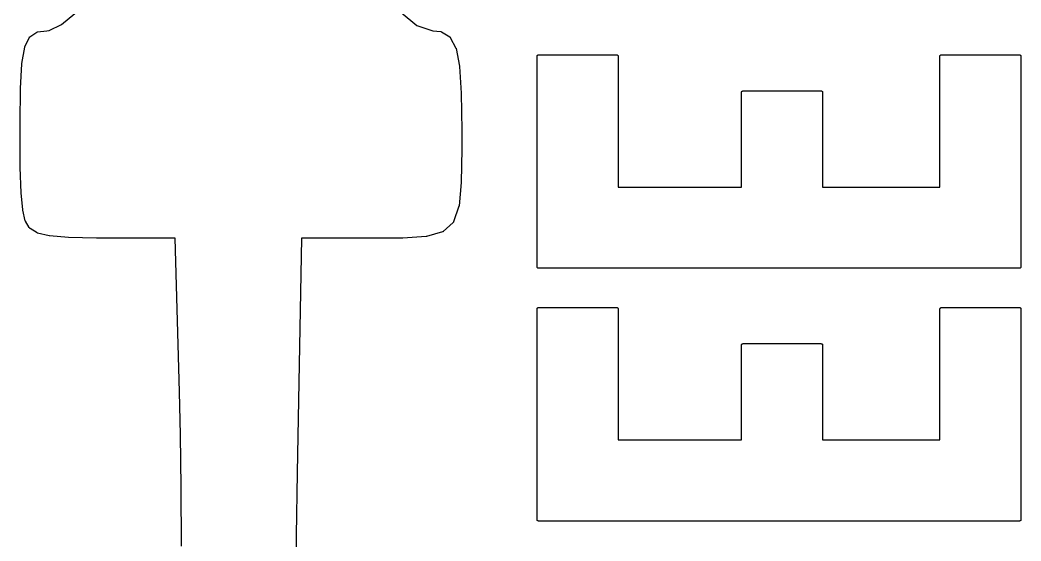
# Model space of a CAD drawing. Extents: x 6.3 to 49.3, y 9.3 to 45.7.
# Drawn here: x 36.845 to 40.369, y 31.441 to 33.273 of the extents above; entities that cross this region are included whole.
import ezdxf

# ---------------------------------------------------------------- set-up
doc = ezdxf.new("R2010")
doc.units = 0
doc.layers.add('BLACK', color=7, linetype='CONTINUOUS')

msp = doc.modelspace()

# ---------------------------------------------------------------- linework, layer by layer
at = {"layer": 'BLACK', "linetype": 'CONTINUOUS'}
for p, q in [((38.1871, 33.2995), (38.2415, 33.2531)), ((36.9909, 33.2569), (37.0384, 33.2955)), ((36.88, 33.2143), (36.9042, 33.2303)), ((36.9042, 33.2303), (36.9043, 33.2303)), ((36.9043, 33.2303), (36.9044, 33.2304)), ((36.9044, 33.2304), (36.9045, 33.2305)), ((36.9045, 33.2305), (36.9048, 33.2306)), ((36.9048, 33.2306), (36.9051, 33.2308)), ((36.9051, 33.2308), (36.9053, 33.2308)), ((36.9053, 33.2308), (36.9054, 33.2309)), ((36.9054, 33.2309), (36.9057, 33.231)), ((36.9057, 33.231), (36.9061, 33.231)), ((36.9061, 33.231), (36.9062, 33.2311)), ((36.9062, 33.2311), (36.9064, 33.2311)), ((36.9064, 33.2311), (36.9399, 33.2351)), ((36.9399, 33.2351), (36.9481, 33.2362)), ((36.9481, 33.2362), (36.9909, 33.2569)), ((38.2415, 33.2531), (38.2987, 33.2351)), ((38.2987, 33.2351), (38.3268, 33.2319)), ((38.3268, 33.2319), (38.3268, 33.2319)), ((38.3268, 33.2319), (38.3269, 33.2319)), ((38.3269, 33.2319), (38.3269, 33.2319)), ((38.3269, 33.2319), (38.3273, 33.2318)), ((38.3273, 33.2318), (38.3278, 33.2317)), ((38.3278, 33.2317), (38.3278, 33.2316)), ((38.3278, 33.2316), (38.3279, 33.2316)), ((38.3279, 33.2316), (38.3283, 33.2314)), ((38.3283, 33.2314), (38.3287, 33.2313)), ((38.3287, 33.2313), (38.3287, 33.2312)), ((38.3287, 33.2312), (38.3288, 33.2312)), ((38.3288, 33.2312), (38.3578, 33.2138)), ((36.862, 33.1785), (36.8783, 33.2123)), ((36.8783, 33.2124), (36.8785, 33.2126)), ((36.8783, 33.2123), (36.8783, 33.2124)), ((36.8785, 33.2126), (36.8787, 33.2129)), ((36.8787, 33.2129), (36.8788, 33.213)), ((36.8788, 33.2132), (36.8791, 33.2134)), ((36.8788, 33.213), (36.8788, 33.2132)), ((36.8791, 33.2134), (36.8793, 33.2137)), ((36.8793, 33.2137), (36.8794, 33.2138)), ((36.8794, 33.2138), (36.8795, 33.2139)), ((36.8795, 33.2139), (36.8798, 33.2141)), ((36.8798, 33.2141), (36.88, 33.2143)), ((38.3578, 33.2138), (38.3578, 33.2138)), ((38.3578, 33.2138), (38.3581, 33.2135)), ((38.3581, 33.2135), (38.3584, 33.2133)), ((38.3584, 33.2133), (38.3585, 33.2132)), ((38.3585, 33.2132), (38.3586, 33.2132)), ((38.3586, 33.2132), (38.3588, 33.2129)), ((38.3588, 33.2129), (38.3591, 33.2127)), ((38.3591, 33.2127), (38.3592, 33.2125)), ((38.3592, 33.2125), (38.3593, 33.2124)), ((38.3593, 33.2124), (38.3594, 33.2121)), ((38.3594, 33.2121), (38.3596, 33.2118)), ((38.3596, 33.2118), (38.3794, 33.1744)), ((36.8517, 33.1198), (36.8616, 33.1772)), ((36.8616, 33.1774), (36.8617, 33.1776)), ((36.8616, 33.1773), (36.8616, 33.1774)), ((36.8616, 33.1772), (36.8616, 33.1773)), ((36.8617, 33.1776), (36.8618, 33.1779)), ((36.8618, 33.1779), (36.8619, 33.1782)), ((36.8619, 33.1784), (36.862, 33.1785)), ((36.8619, 33.1782), (36.8619, 33.1784)), ((38.3794, 33.1744), (38.3795, 33.1743)), ((38.3795, 33.1743), (38.3796, 33.1741)), ((38.3796, 33.1741), (38.3797, 33.174)), ((38.3797, 33.174), (38.3797, 33.1737)), ((38.3797, 33.1737), (38.3798, 33.1734)), ((38.3798, 33.1734), (38.3799, 33.1732)), ((38.3799, 33.1732), (38.3799, 33.173)), ((38.3799, 33.173), (38.3922, 33.11)), ((38.6653, 33.1456), (38.6654, 33.1461)), ((38.6653, 32.4047), (38.6653, 33.1456)), ((38.6654, 33.1465), (38.6656, 33.1471)), ((38.6654, 33.1461), (38.6654, 33.1465)), ((38.6654, 33.1465), (38.6654, 33.1465)), ((38.6654, 33.1465), (38.6654, 33.1465)), ((38.6656, 33.1471), (38.6657, 33.1474)), ((38.6657, 33.1475), (38.666, 33.148)), ((38.6657, 33.1474), (38.6657, 33.1475)), ((38.6657, 33.1475), (38.6657, 33.1475)), ((38.666, 33.148), (38.6662, 33.1483)), ((38.6662, 33.1483), (38.6665, 33.1487)), ((38.6662, 33.1483), (38.6662, 33.1483)), ((38.6662, 33.1483), (38.6662, 33.1483)), ((38.6665, 33.1487), (38.6668, 33.149)), ((38.6668, 33.1491), (38.6672, 33.1493)), ((38.6668, 33.149), (38.6668, 33.1491)), ((38.6668, 33.1491), (38.6668, 33.1491)), ((38.6672, 33.1493), (38.6676, 33.1497)), ((38.6676, 33.1497), (38.668, 33.1499)), ((38.6676, 33.1497), (38.6676, 33.1497)), ((38.6676, 33.1497), (38.6676, 33.1497)), ((38.668, 33.1499), (38.6684, 33.1501)), ((38.6684, 33.1501), (38.6684, 33.1501)), ((38.6684, 33.1501), (38.6685, 33.1501)), ((38.6685, 33.1501), (38.6689, 33.1503)), ((38.6689, 33.1503), (38.6694, 33.1504)), ((38.6694, 33.1504), (38.6694, 33.1504)), ((38.6694, 33.1504), (38.6694, 33.1504)), ((38.6694, 33.1504), (38.6698, 33.1504)), ((38.6698, 33.1504), (38.6703, 33.1505)), ((38.6703, 33.1505), (38.9456, 33.1505)), ((38.9456, 33.1505), (38.9461, 33.1504)), ((38.9461, 33.1504), (38.9465, 33.1504)), ((38.9465, 33.1504), (38.9465, 33.1504)), ((38.9465, 33.1504), (38.9465, 33.1504)), ((38.9465, 33.1504), (38.9471, 33.1502)), ((38.9471, 33.1502), (38.9474, 33.1501)), ((38.9474, 33.1501), (38.9475, 33.1501)), ((38.9475, 33.1501), (38.9475, 33.1501)), ((38.9475, 33.1501), (38.948, 33.1498)), ((38.948, 33.1498), (38.9483, 33.1496)), ((38.9483, 33.1496), (38.9483, 33.1496)), ((38.9483, 33.1496), (38.9483, 33.1496)), ((38.9483, 33.1496), (38.9487, 33.1493)), ((38.9487, 33.1493), (38.949, 33.149)), ((38.949, 33.149), (38.9491, 33.149)), ((38.9491, 33.149), (38.9491, 33.149)), ((38.9491, 33.149), (38.9493, 33.1487)), ((38.9493, 33.1487), (38.9497, 33.1483)), ((38.9497, 33.1483), (38.9497, 33.1483)), ((38.9497, 33.1483), (38.9497, 33.1482)), ((38.9497, 33.1482), (38.9499, 33.1478)), ((38.9499, 33.1478), (38.9501, 33.1474)), ((38.9501, 33.1474), (38.9501, 33.1474)), ((38.9501, 33.1474), (38.9501, 33.1474)), ((38.9501, 33.1474), (38.9503, 33.147)), ((38.9503, 33.147), (38.9504, 33.1465)), ((38.9504, 33.1465), (38.9504, 33.1465)), ((38.9504, 33.1465), (38.9504, 33.1464)), ((38.9504, 33.1464), (38.9504, 33.146)), ((38.9504, 33.146), (38.9505, 33.1455)), ((38.9505, 33.1455), (38.9505, 32.6848)), ((40.0835, 33.1456), (40.0836, 33.1461)), ((40.0835, 32.6848), (40.0835, 33.1456)), ((40.0836, 33.1465), (40.0838, 33.1471)), ((40.0836, 33.1461), (40.0836, 33.1465)), ((40.0836, 33.1465), (40.0836, 33.1465)), ((40.0836, 33.1465), (40.0836, 33.1465)), ((40.0838, 33.1471), (40.0839, 33.1474)), ((40.0839, 33.1475), (40.0842, 33.148)), ((40.0839, 33.1474), (40.0839, 33.1475)), ((40.0839, 33.1475), (40.0839, 33.1475)), ((40.0842, 33.148), (40.0844, 33.1483)), ((40.0844, 33.1483), (40.0847, 33.1487)), ((40.0844, 33.1483), (40.0844, 33.1483)), ((40.0844, 33.1483), (40.0844, 33.1483)), ((40.0847, 33.1487), (40.085, 33.149)), ((40.085, 33.1491), (40.0853, 33.1493)), ((40.085, 33.149), (40.085, 33.1491)), ((40.085, 33.1491), (40.085, 33.1491)), ((40.0853, 33.1493), (40.0857, 33.1497)), ((40.0857, 33.1497), (40.0857, 33.1497)), ((40.0857, 33.1497), (40.0858, 33.1497)), ((40.0858, 33.1497), (40.0862, 33.1499)), ((40.0862, 33.1499), (40.0866, 33.1501)), ((40.0866, 33.1501), (40.087, 33.1503)), ((40.0866, 33.1501), (40.0866, 33.1501)), ((40.0866, 33.1501), (40.0866, 33.1501)), ((40.087, 33.1503), (40.0875, 33.1504)), ((40.0875, 33.1504), (40.0875, 33.1504)), ((40.0875, 33.1504), (40.0876, 33.1504)), ((40.0876, 33.1504), (40.088, 33.1504)), ((40.088, 33.1504), (40.0885, 33.1505)), ((40.0885, 33.1505), (40.3637, 33.1505)), ((40.3637, 33.1505), (40.3642, 33.1504)), ((40.3642, 33.1504), (40.3647, 33.1504)), ((40.3647, 33.1504), (40.3647, 33.1504)), ((40.3647, 33.1504), (40.3647, 33.1504)), ((40.3647, 33.1504), (40.3652, 33.1502)), ((40.3652, 33.1502), (40.3656, 33.1501)), ((40.3656, 33.1501), (40.3656, 33.1501)), ((40.3656, 33.1501), (40.3656, 33.1501)), ((40.3656, 33.1501), (40.3661, 33.1498)), ((40.3661, 33.1498), (40.3665, 33.1496)), ((40.3665, 33.1496), (40.3665, 33.1496)), ((40.3665, 33.1496), (40.3665, 33.1496)), ((40.3665, 33.1496), (40.3669, 33.1493)), ((40.3669, 33.1493), (40.3672, 33.149)), ((40.3672, 33.149), (40.3672, 33.149)), ((40.3672, 33.149), (40.3672, 33.149)), ((40.3672, 33.149), (40.3675, 33.1487)), ((40.3675, 33.1487), (40.3678, 33.1483)), ((40.3678, 33.1483), (40.3678, 33.1483)), ((40.3678, 33.1483), (40.3678, 33.1482)), ((40.3678, 33.1482), (40.3681, 33.1478)), ((40.3681, 33.1478), (40.3683, 33.1474)), ((40.3683, 33.1474), (40.3683, 33.1474)), ((40.3683, 33.1474), (40.3683, 33.1474)), ((40.3683, 33.1474), (40.3684, 33.147)), ((40.3684, 33.147), (40.3686, 33.1465)), ((40.3686, 33.1465), (40.3686, 33.1465)), ((40.3686, 33.1465), (40.3686, 33.1464)), ((40.3686, 33.1464), (40.3686, 33.146)), ((40.3686, 33.146), (40.3687, 33.1455)), ((40.3687, 33.1455), (40.3687, 32.4046)), ((36.8466, 33.0325), (36.8516, 33.1193)), ((36.8516, 33.1193), (36.8517, 33.1196)), ((36.8516, 33.1193), (36.8516, 33.1193)), ((36.8517, 33.1196), (36.8517, 33.1198)), ((38.3922, 33.11), (38.3922, 33.1099)), ((38.3922, 33.1099), (38.3922, 33.1097)), ((38.3922, 33.1097), (38.3922, 33.1094)), ((38.3922, 33.1094), (38.3984, 33.0153)), ((36.845, 32.9103), (36.8466, 33.0323)), ((36.8466, 33.0324), (36.8466, 33.0325)), ((36.8466, 33.0323), (36.8466, 33.0324)), ((36.8466, 33.0324), (36.8466, 33.0324)), ((39.385, 33.0186), (39.3851, 33.0191)), ((39.385, 32.6848), (39.385, 33.0186)), ((39.3851, 33.0195), (39.3853, 33.0201)), ((39.3851, 33.0191), (39.3851, 33.0195)), ((39.3851, 33.0195), (39.3851, 33.0195)), ((39.3851, 33.0195), (39.3851, 33.0195)), ((39.3853, 33.0201), (39.3854, 33.0204)), ((39.3854, 33.0205), (39.3857, 33.021)), ((39.3854, 33.0204), (39.3854, 33.0205)), ((39.3854, 33.0205), (39.3854, 33.0205)), ((39.3857, 33.021), (39.3859, 33.0213)), ((39.3859, 33.0213), (39.3862, 33.0217)), ((39.3859, 33.0213), (39.3859, 33.0213)), ((39.3859, 33.0213), (39.3859, 33.0213)), ((39.3862, 33.0217), (39.3865, 33.022)), ((39.3865, 33.0221), (39.3868, 33.0223)), ((39.3865, 33.022), (39.3865, 33.0221)), ((39.3865, 33.0221), (39.3865, 33.0221)), ((39.3868, 33.0223), (39.3872, 33.0227)), ((39.3872, 33.0227), (39.3872, 33.0227)), ((39.3872, 33.0227), (39.3873, 33.0227)), ((39.3873, 33.0227), (39.3877, 33.0229)), ((39.3877, 33.0229), (39.3881, 33.0231)), ((39.3881, 33.0231), (39.3885, 33.0233)), ((39.3881, 33.0231), (39.3881, 33.0231)), ((39.3881, 33.0231), (39.3881, 33.0231)), ((39.3885, 33.0233), (39.389, 33.0234)), ((39.389, 33.0234), (39.389, 33.0234)), ((39.389, 33.0234), (39.3891, 33.0234)), ((39.3891, 33.0234), (39.3895, 33.0234)), ((39.3895, 33.0234), (39.39, 33.0235)), ((39.39, 33.0235), (39.6652, 33.0235)), ((39.6652, 33.0235), (39.6657, 33.0234)), ((39.6657, 33.0234), (39.6662, 33.0234)), ((39.6662, 33.0234), (39.6662, 33.0234)), ((39.6662, 33.0234), (39.6662, 33.0234)), ((39.6662, 33.0234), (39.6667, 33.0232)), ((39.6667, 33.0232), (39.6671, 33.0231)), ((39.6671, 33.0231), (39.6671, 33.0231)), ((39.6671, 33.0231), (39.6671, 33.0231)), ((39.6671, 33.0231), (39.6676, 33.0228)), ((39.6676, 33.0228), (39.668, 33.0226)), ((39.668, 33.0226), (39.668, 33.0226)), ((39.668, 33.0226), (39.668, 33.0226)), ((39.668, 33.0226), (39.6684, 33.0223)), ((39.6684, 33.0223), (39.6687, 33.022)), ((39.6687, 33.022), (39.6687, 33.022)), ((39.6687, 33.022), (39.6687, 33.022)), ((39.6687, 33.022), (39.669, 33.0217)), ((39.669, 33.0217), (39.6693, 33.0213)), ((39.6693, 33.0213), (39.6693, 33.0213)), ((39.6693, 33.0213), (39.6694, 33.0212)), ((39.6694, 33.0212), (39.6696, 33.0208)), ((39.6696, 33.0208), (39.6698, 33.0204)), ((39.6698, 33.0204), (39.6698, 33.0204)), ((39.6698, 33.0204), (39.6698, 33.0204)), ((39.6698, 33.0204), (39.6699, 33.02)), ((39.6699, 33.02), (39.6701, 33.0195)), ((39.6701, 33.0195), (39.6701, 33.0195)), ((39.6701, 33.0195), (39.6701, 33.0194)), ((39.6701, 33.0194), (39.6701, 33.0191)), ((39.6701, 33.0191), (39.6702, 33.0185)), ((39.6702, 33.0185), (39.6702, 32.6848)), ((38.3984, 33.0153), (38.3984, 33.0152)), ((38.3984, 33.0152), (38.3984, 33.0151)), ((38.3984, 33.0151), (38.3985, 33.015)), ((38.3985, 33.015), (38.4002, 32.8842)), ((36.845, 32.8782), (36.845, 32.9103)), ((36.845, 32.9103), (36.845, 32.9103)), ((36.8458, 32.7539), (36.845, 32.8782)), ((36.845, 32.8782), (36.845, 32.8782)), ((38.4002, 32.8842), (38.4002, 32.8841)), ((38.4002, 32.8841), (38.4002, 32.8187)), ((38.4002, 32.8186), (38.3985, 32.702)), ((38.4002, 32.8187), (38.4002, 32.8186)), ((36.8458, 32.7538), (36.8458, 32.7539)), ((36.8458, 32.7539), (36.8458, 32.7539)), ((36.8487, 32.6651), (36.8458, 32.7538)), ((36.8458, 32.7538), (36.8458, 32.7538)), ((38.3985, 32.7016), (38.3906, 32.6188)), ((38.3985, 32.702), (38.3985, 32.7019)), ((38.3985, 32.7019), (38.3985, 32.7017)), ((38.3985, 32.7017), (38.3985, 32.7016)), ((36.8487, 32.665), (36.8487, 32.6651)), ((36.8487, 32.6649), (36.8487, 32.665)), ((36.8487, 32.6648), (36.8487, 32.6649)), ((36.8544, 32.605), (36.8487, 32.6648)), ((38.9505, 32.6848), (39.385, 32.6848)), ((39.6702, 32.6848), (40.0835, 32.6848)), ((36.8545, 32.6047), (36.8544, 32.605)), ((36.8545, 32.6044), (36.8545, 32.6047)), ((36.8545, 32.6043), (36.8545, 32.6044)), ((36.8636, 32.5666), (36.8545, 32.6043)), ((38.3903, 32.6177), (38.3712, 32.563)), ((38.3904, 32.6178), (38.3903, 32.6177)), ((38.3903, 32.6177), (38.3903, 32.6177)), ((38.3905, 32.6182), (38.3904, 32.6178)), ((38.3906, 32.6186), (38.3905, 32.6182)), ((38.3906, 32.6188), (38.3906, 32.6188)), ((38.3906, 32.6188), (38.3906, 32.6187)), ((38.3906, 32.6187), (38.3906, 32.6186)), ((36.8637, 32.5664), (36.8636, 32.5666)), ((36.8637, 32.5662), (36.8637, 32.5664)), ((36.8638, 32.5659), (36.8637, 32.5662)), ((36.8639, 32.5657), (36.8638, 32.5659)), ((36.864, 32.5655), (36.8639, 32.5657)), ((36.8641, 32.5653), (36.864, 32.5655)), ((36.8641, 32.5652), (36.8641, 32.5653)), ((36.8773, 32.5429), (36.8641, 32.5652)), ((38.3699, 32.561), (38.3346, 32.5286)), ((38.37, 32.5611), (38.3699, 32.561)), ((38.3702, 32.5613), (38.37, 32.5611)), ((38.3703, 32.5615), (38.3702, 32.5613)), ((38.3705, 32.5617), (38.3703, 32.5615)), ((38.3706, 32.5619), (38.3705, 32.5617)), ((38.3707, 32.562), (38.3706, 32.5619)), ((38.3709, 32.5623), (38.3707, 32.562)), ((38.371, 32.5625), (38.3709, 32.5623)), ((38.3711, 32.5627), (38.371, 32.5625)), ((38.3712, 32.5629), (38.3711, 32.5627)), ((38.3712, 32.563), (38.3712, 32.5629)), ((36.8774, 32.5429), (36.8773, 32.5429)), ((36.8773, 32.5429), (36.8773, 32.5429)), ((36.8776, 32.5425), (36.8774, 32.5429)), ((36.8779, 32.5422), (36.8776, 32.5425)), ((36.8779, 32.5421), (36.8779, 32.5422)), ((36.878, 32.542), (36.8779, 32.5421)), ((36.8779, 32.5421), (36.8779, 32.5421)), ((36.8797, 32.5403), (36.878, 32.542)), ((36.8797, 32.5402), (36.8797, 32.5403)), ((36.8798, 32.5402), (36.8797, 32.5402)), ((36.8801, 32.5399), (36.8798, 32.5402)), ((36.8804, 32.5397), (36.8801, 32.5399)), ((36.8805, 32.5396), (36.8804, 32.5397)), ((36.8806, 32.5395), (36.8805, 32.5396)), ((36.8805, 32.5396), (36.8805, 32.5396)), ((36.9049, 32.5243), (36.8806, 32.5395)), ((36.9052, 32.5241), (36.9049, 32.5243)), ((36.9054, 32.524), (36.9052, 32.5241)), ((36.9056, 32.5239), (36.9054, 32.524)), ((36.9058, 32.5238), (36.9056, 32.5239)), ((36.9061, 32.5237), (36.9058, 32.5238)), ((38.3326, 32.5274), (38.2764, 32.5115)), ((38.3327, 32.5275), (38.3326, 32.5274)), ((38.3329, 32.5275), (38.3327, 32.5275)), ((38.3332, 32.5277), (38.3329, 32.5275)), ((38.3335, 32.5278), (38.3332, 32.5277)), ((38.3336, 32.5279), (38.3335, 32.5278)), ((38.3338, 32.5279), (38.3336, 32.5279)), ((38.3341, 32.5281), (38.3338, 32.5279)), ((38.3343, 32.5283), (38.3341, 32.5281)), ((38.3344, 32.5284), (38.3343, 32.5283)), ((38.3346, 32.5285), (38.3344, 32.5284)), ((38.3346, 32.5286), (38.3346, 32.5285)), ((36.9064, 32.5237), (36.9061, 32.5237)), ((36.9064, 32.5236), (36.9064, 32.5237)), ((36.948, 32.5136), (36.9064, 32.5236)), ((36.9483, 32.5136), (36.948, 32.5136)), ((36.9487, 32.5135), (36.9483, 32.5136)), ((36.9488, 32.5135), (36.9487, 32.5135)), ((37.0151, 32.5079), (36.9488, 32.5135)), ((37.0152, 32.5079), (37.0151, 32.5079)), ((37.0154, 32.5078), (37.0152, 32.5079)), ((37.114, 32.5056), (37.0154, 32.5078)), ((37.0154, 32.5078), (37.0154, 32.5078)), ((37.1141, 32.5056), (37.114, 32.5056)), ((37.114, 32.5056), (37.114, 32.5056)), ((37.114, 32.5056), (37.114, 32.5056)), ((37.156, 32.5055), (37.1141, 32.5056)), ((37.3907, 32.5055), (37.156, 32.5055)), ((37.4064, 31.9653), (37.3907, 32.5055)), ((37.8354, 32.5055), (37.8215, 31.7449)), ((38.0799, 32.5055), (37.8354, 32.5055)), ((38.1929, 32.506), (38.0799, 32.5055)), ((38.193, 32.506), (38.1929, 32.506)), ((38.1931, 32.506), (38.193, 32.506)), ((38.1932, 32.506), (38.1931, 32.506)), ((38.2753, 32.5113), (38.1932, 32.506)), ((38.2758, 32.5114), (38.2753, 32.5113)), ((38.2753, 32.5113), (38.2753, 32.5113)), ((38.2753, 32.5113), (38.2753, 32.5113)), ((38.2763, 32.5115), (38.2758, 32.5114)), ((38.2764, 32.5115), (38.2763, 32.5115)), ((38.2763, 32.5115), (38.2763, 32.5115)), ((38.2763, 32.5115), (38.2763, 32.5115)), ((38.6654, 32.4042), (38.6653, 32.4047)), ((38.6654, 32.4037), (38.6654, 32.4042)), ((38.6656, 32.4032), (38.6654, 32.4037)), ((38.6654, 32.4037), (38.6654, 32.4037)), ((38.6654, 32.4037), (38.6654, 32.4037)), ((38.6657, 32.4028), (38.6656, 32.4032)), ((38.6659, 32.4023), (38.6657, 32.4028)), ((38.6657, 32.4028), (38.6657, 32.4028)), ((38.6657, 32.4028), (38.6657, 32.4028)), ((38.6661, 32.4019), (38.6659, 32.4023)), ((38.6662, 32.4019), (38.6661, 32.4019)), ((38.6665, 32.4015), (38.6662, 32.4019)), ((38.6662, 32.4019), (38.6662, 32.4019)), ((38.6668, 32.4012), (38.6665, 32.4015)), ((38.6668, 32.4011), (38.6668, 32.4012)), ((38.6668, 32.4012), (38.6668, 32.4012)), ((38.6671, 32.4008), (38.6668, 32.4011)), ((38.6675, 32.4005), (38.6671, 32.4008)), ((38.6679, 32.4003), (38.6675, 32.4005)), ((38.6675, 32.4005), (38.6675, 32.4005)), ((38.6675, 32.4005), (38.6675, 32.4005)), ((38.6684, 32.4001), (38.6679, 32.4003)), ((38.6688, 32.3999), (38.6684, 32.4001)), ((38.6684, 32.4001), (38.6684, 32.4001)), ((38.6684, 32.4001), (38.6684, 32.4001)), ((38.6693, 32.3998), (38.6688, 32.3999)), ((38.6698, 32.3997), (38.6693, 32.3998)), ((38.6693, 32.3998), (38.6693, 32.3998)), ((38.6693, 32.3998), (38.6693, 32.3998)), ((38.6703, 32.3997), (38.6698, 32.3997)), ((40.3637, 32.3997), (38.6703, 32.3997)), ((40.3642, 32.3997), (40.3637, 32.3997)), ((40.3646, 32.3998), (40.3642, 32.3997)), ((40.3651, 32.3999), (40.3646, 32.3998)), ((40.3646, 32.3998), (40.3646, 32.3998)), ((40.3646, 32.3998), (40.3646, 32.3998)), ((40.3655, 32.4), (40.3651, 32.3999)), ((40.3656, 32.4), (40.3655, 32.4)), ((40.366, 32.4003), (40.3656, 32.4)), ((40.3656, 32.4), (40.3656, 32.4)), ((40.3664, 32.4005), (40.366, 32.4003)), ((40.3668, 32.4008), (40.3664, 32.4005)), ((40.3664, 32.4005), (40.3664, 32.4005)), ((40.3664, 32.4005), (40.3664, 32.4005)), ((40.3672, 32.4011), (40.3668, 32.4008)), ((40.3675, 32.4015), (40.3672, 32.4011)), ((40.3672, 32.4011), (40.3672, 32.4011)), ((40.3672, 32.4011), (40.3672, 32.4011)), ((40.3678, 32.4018), (40.3675, 32.4015)), ((40.368, 32.4022), (40.3678, 32.4019)), ((40.3678, 32.4019), (40.3678, 32.4019)), ((40.3678, 32.4019), (40.3678, 32.4018)), ((40.3683, 32.4027), (40.368, 32.4022)), ((40.3684, 32.4031), (40.3683, 32.4027)), ((40.3683, 32.4027), (40.3683, 32.4027)), ((40.3683, 32.4027), (40.3683, 32.4027)), ((40.3686, 32.4036), (40.3684, 32.4031)), ((40.3687, 32.4046), (40.3686, 32.4041)), ((40.3686, 32.4041), (40.3686, 32.4037)), ((40.3686, 32.4037), (40.3686, 32.4036)), ((40.3686, 32.4036), (40.3686, 32.4036)), ((38.6653, 32.2566), (38.6654, 32.2571)), ((38.6653, 31.5157), (38.6653, 32.2566)), ((38.6654, 32.2575), (38.6656, 32.2581)), ((38.6654, 32.2571), (38.6654, 32.2575)), ((38.6654, 32.2575), (38.6654, 32.2575)), ((38.6654, 32.2575), (38.6654, 32.2575)), ((38.6656, 32.2581), (38.6657, 32.2584)), ((38.6657, 32.2585), (38.666, 32.259)), ((38.6657, 32.2584), (38.6657, 32.2585)), ((38.6657, 32.2585), (38.6657, 32.2585)), ((38.666, 32.259), (38.6662, 32.2593)), ((38.6662, 32.2593), (38.6665, 32.2597)), ((38.6662, 32.2593), (38.6662, 32.2593)), ((38.6662, 32.2593), (38.6662, 32.2593)), ((38.6665, 32.2597), (38.6668, 32.26)), ((38.6668, 32.2601), (38.6672, 32.2603)), ((38.6668, 32.26), (38.6668, 32.2601)), ((38.6668, 32.2601), (38.6668, 32.2601)), ((38.6672, 32.2603), (38.6676, 32.2607)), ((38.6676, 32.2607), (38.668, 32.2609)), ((38.6676, 32.2607), (38.6676, 32.2607)), ((38.6676, 32.2607), (38.6676, 32.2607)), ((38.668, 32.2609), (38.6684, 32.2611)), ((38.6684, 32.2611), (38.6684, 32.2611)), ((38.6684, 32.2611), (38.6685, 32.2611)), ((38.6685, 32.2611), (38.6689, 32.2613)), ((38.6689, 32.2613), (38.6694, 32.2614)), ((38.6694, 32.2614), (38.6694, 32.2614)), ((38.6694, 32.2614), (38.6694, 32.2614)), ((38.6694, 32.2614), (38.6698, 32.2614)), ((38.6698, 32.2614), (38.6703, 32.2615)), ((38.6703, 32.2615), (38.9456, 32.2615)), ((38.9456, 32.2615), (38.9461, 32.2614)), ((38.9461, 32.2614), (38.9465, 32.2614)), ((38.9465, 32.2614), (38.9465, 32.2614)), ((38.9465, 32.2614), (38.9465, 32.2614)), ((38.9465, 32.2614), (38.9471, 32.2612)), ((38.9471, 32.2612), (38.9474, 32.2611)), ((38.9474, 32.2611), (38.9475, 32.2611)), ((38.9475, 32.2611), (38.9475, 32.2611)), ((38.9475, 32.2611), (38.948, 32.2608)), ((38.948, 32.2608), (38.9483, 32.2606)), ((38.9483, 32.2606), (38.9483, 32.2606)), ((38.9483, 32.2606), (38.9483, 32.2606)), ((38.9483, 32.2606), (38.9487, 32.2603)), ((38.9487, 32.2603), (38.949, 32.26)), ((38.949, 32.26), (38.9491, 32.26)), ((38.9491, 32.26), (38.9491, 32.26)), ((38.9491, 32.26), (38.9493, 32.2597)), ((38.9493, 32.2597), (38.9497, 32.2593)), ((38.9497, 32.2593), (38.9497, 32.2593)), ((38.9497, 32.2593), (38.9497, 32.2592)), ((38.9497, 32.2592), (38.9499, 32.2588)), ((38.9499, 32.2588), (38.9501, 32.2584)), ((38.9501, 32.2584), (38.9501, 32.2584)), ((38.9501, 32.2584), (38.9501, 32.2584)), ((38.9501, 32.2584), (38.9503, 32.258)), ((38.9503, 32.258), (38.9504, 32.2575)), ((38.9504, 32.2575), (38.9504, 32.2575)), ((38.9504, 32.2575), (38.9504, 32.2574)), ((38.9504, 32.2574), (38.9504, 32.257)), ((38.9504, 32.257), (38.9505, 32.2565)), ((38.9505, 32.2565), (38.9505, 31.7958)), ((40.0835, 32.2566), (40.0836, 32.2571)), ((40.0835, 31.7958), (40.0835, 32.2566)), ((40.0836, 32.2575), (40.0838, 32.2581)), ((40.0836, 32.2571), (40.0836, 32.2575)), ((40.0836, 32.2575), (40.0836, 32.2575)), ((40.0836, 32.2575), (40.0836, 32.2575)), ((40.0838, 32.2581), (40.0839, 32.2584)), ((40.0839, 32.2585), (40.0842, 32.259)), ((40.0839, 32.2584), (40.0839, 32.2585)), ((40.0839, 32.2585), (40.0839, 32.2585)), ((40.0842, 32.259), (40.0844, 32.2593)), ((40.0844, 32.2593), (40.0847, 32.2597)), ((40.0844, 32.2593), (40.0844, 32.2593)), ((40.0844, 32.2593), (40.0844, 32.2593)), ((40.0847, 32.2597), (40.085, 32.26)), ((40.085, 32.2601), (40.0853, 32.2603)), ((40.085, 32.26), (40.085, 32.2601)), ((40.085, 32.2601), (40.085, 32.2601)), ((40.0853, 32.2603), (40.0857, 32.2607)), ((40.0857, 32.2607), (40.0857, 32.2607)), ((40.0857, 32.2607), (40.0858, 32.2607)), ((40.0858, 32.2607), (40.0862, 32.2609)), ((40.0862, 32.2609), (40.0866, 32.2611)), ((40.0866, 32.2611), (40.087, 32.2613)), ((40.0866, 32.2611), (40.0866, 32.2611)), ((40.0866, 32.2611), (40.0866, 32.2611)), ((40.087, 32.2613), (40.0875, 32.2614)), ((40.0875, 32.2614), (40.0875, 32.2614)), ((40.0875, 32.2614), (40.0876, 32.2614)), ((40.0876, 32.2614), (40.088, 32.2614)), ((40.088, 32.2614), (40.0885, 32.2615)), ((40.0885, 32.2615), (40.3637, 32.2615)), ((40.3637, 32.2615), (40.3642, 32.2614)), ((40.3642, 32.2614), (40.3647, 32.2614)), ((40.3647, 32.2614), (40.3647, 32.2614)), ((40.3647, 32.2614), (40.3647, 32.2614)), ((40.3647, 32.2614), (40.3652, 32.2612)), ((40.3652, 32.2612), (40.3656, 32.2611)), ((40.3656, 32.2611), (40.3656, 32.2611)), ((40.3656, 32.2611), (40.3656, 32.2611)), ((40.3656, 32.2611), (40.3661, 32.2608)), ((40.3661, 32.2608), (40.3665, 32.2606)), ((40.3665, 32.2606), (40.3665, 32.2606)), ((40.3665, 32.2606), (40.3665, 32.2606)), ((40.3665, 32.2606), (40.3669, 32.2603)), ((40.3669, 32.2603), (40.3672, 32.26)), ((40.3672, 32.26), (40.3672, 32.26)), ((40.3672, 32.26), (40.3672, 32.26)), ((40.3672, 32.26), (40.3675, 32.2597)), ((40.3675, 32.2597), (40.3678, 32.2593)), ((40.3678, 32.2593), (40.3678, 32.2593)), ((40.3678, 32.2593), (40.3678, 32.2592)), ((40.3678, 32.2592), (40.3681, 32.2588)), ((40.3681, 32.2588), (40.3683, 32.2584)), ((40.3683, 32.2584), (40.3683, 32.2584)), ((40.3683, 32.2584), (40.3683, 32.2584)), ((40.3683, 32.2584), (40.3684, 32.258)), ((40.3684, 32.258), (40.3686, 32.2575)), ((40.3686, 32.2575), (40.3686, 32.2575)), ((40.3686, 32.2575), (40.3686, 32.2574)), ((40.3686, 32.2574), (40.3686, 32.257)), ((40.3686, 32.257), (40.3687, 32.2565)), ((40.3687, 32.2565), (40.3687, 31.5156)), ((39.385, 32.1296), (39.3851, 32.1301)), ((39.385, 31.7958), (39.385, 32.1296)), ((39.3851, 32.1305), (39.3853, 32.1311)), ((39.3851, 32.1301), (39.3851, 32.1305)), ((39.3851, 32.1305), (39.3851, 32.1305)), ((39.3851, 32.1305), (39.3851, 32.1305)), ((39.3853, 32.1311), (39.3854, 32.1314)), ((39.3854, 32.1315), (39.3857, 32.132)), ((39.3854, 32.1314), (39.3854, 32.1315)), ((39.3854, 32.1315), (39.3854, 32.1315)), ((39.3857, 32.132), (39.3859, 32.1323)), ((39.3859, 32.1323), (39.3862, 32.1327)), ((39.3859, 32.1323), (39.3859, 32.1323)), ((39.3859, 32.1323), (39.3859, 32.1323)), ((39.3862, 32.1327), (39.3865, 32.133)), ((39.3865, 32.1331), (39.3868, 32.1333)), ((39.3865, 32.133), (39.3865, 32.1331)), ((39.3865, 32.1331), (39.3865, 32.1331)), ((39.3868, 32.1333), (39.3872, 32.1337)), ((39.3872, 32.1337), (39.3872, 32.1337)), ((39.3872, 32.1337), (39.3873, 32.1337)), ((39.3873, 32.1337), (39.3877, 32.1339)), ((39.3877, 32.1339), (39.3881, 32.1341)), ((39.3881, 32.1341), (39.3885, 32.1343)), ((39.3881, 32.1341), (39.3881, 32.1341)), ((39.3881, 32.1341), (39.3881, 32.1341)), ((39.3885, 32.1343), (39.389, 32.1344)), ((39.389, 32.1344), (39.389, 32.1344)), ((39.389, 32.1344), (39.3891, 32.1344)), ((39.3891, 32.1344), (39.3895, 32.1345)), ((39.3895, 32.1345), (39.39, 32.1345)), ((39.39, 32.1345), (39.6652, 32.1345)), ((39.6652, 32.1345), (39.6657, 32.1344)), ((39.6657, 32.1344), (39.6662, 32.1344)), ((39.6662, 32.1344), (39.6662, 32.1344)), ((39.6662, 32.1344), (39.6662, 32.1344)), ((39.6662, 32.1344), (39.6667, 32.1342)), ((39.6667, 32.1342), (39.6671, 32.1341)), ((39.6671, 32.1341), (39.6671, 32.1341)), ((39.6671, 32.1341), (39.6671, 32.1341)), ((39.6671, 32.1341), (39.6676, 32.1338)), ((39.6676, 32.1338), (39.668, 32.1336)), ((39.668, 32.1336), (39.668, 32.1336)), ((39.668, 32.1336), (39.668, 32.1336)), ((39.668, 32.1336), (39.6684, 32.1333)), ((39.6684, 32.1333), (39.6687, 32.133)), ((39.6687, 32.133), (39.6687, 32.133)), ((39.6687, 32.133), (39.6687, 32.133)), ((39.6687, 32.133), (39.669, 32.1327)), ((39.669, 32.1327), (39.6693, 32.1323)), ((39.6693, 32.1323), (39.6693, 32.1323)), ((39.6693, 32.1323), (39.6694, 32.1322)), ((39.6694, 32.1322), (39.6696, 32.1318)), ((39.6696, 32.1318), (39.6698, 32.1314)), ((39.6698, 32.1314), (39.6698, 32.1314)), ((39.6698, 32.1314), (39.6698, 32.1314)), ((39.6698, 32.1314), (39.6699, 32.131)), ((39.6699, 32.131), (39.6701, 32.1305)), ((39.6701, 32.1305), (39.6701, 32.1305)), ((39.6701, 32.1305), (39.6701, 32.1304)), ((39.6701, 32.1304), (39.6701, 32.13)), ((39.6701, 32.13), (39.6702, 32.1295)), ((39.6702, 32.1295), (39.6702, 31.7958)), ((37.4099, 31.8142), (37.4064, 31.9653)), ((37.4064, 31.9653), (37.4064, 31.9653)), ((37.4124, 31.6299), (37.4099, 31.8142)), ((37.4099, 31.8142), (37.4099, 31.8142)), ((38.9505, 31.7958), (39.385, 31.7958)), ((39.6702, 31.7958), (40.0835, 31.7958)), ((37.8215, 31.7449), (37.8204, 31.6803)), ((37.8204, 31.6803), (37.8169, 31.4593)), ((37.414, 31.4217), (37.4124, 31.6299)), ((38.6654, 31.5152), (38.6653, 31.5157)), ((38.6654, 31.5147), (38.6654, 31.5152)), ((38.6656, 31.5142), (38.6654, 31.5147)), ((38.6654, 31.5147), (38.6654, 31.5147)), ((38.6654, 31.5147), (38.6654, 31.5147)), ((38.6657, 31.5138), (38.6656, 31.5142)), ((38.6659, 31.5133), (38.6657, 31.5138)), ((38.6657, 31.5138), (38.6657, 31.5138)), ((38.6657, 31.5138), (38.6657, 31.5138)), ((38.6661, 31.5129), (38.6659, 31.5133)), ((38.6662, 31.5129), (38.6661, 31.5129)), ((38.6665, 31.5125), (38.6662, 31.5129)), ((38.6662, 31.5129), (38.6662, 31.5129)), ((38.6668, 31.5122), (38.6665, 31.5125)), ((38.6668, 31.5121), (38.6668, 31.5122)), ((38.6668, 31.5122), (38.6668, 31.5122)), ((38.6671, 31.5118), (38.6668, 31.5121)), ((38.6675, 31.5115), (38.6671, 31.5118)), ((38.6679, 31.5113), (38.6675, 31.5115)), ((38.6675, 31.5115), (38.6675, 31.5115)), ((38.6675, 31.5115), (38.6675, 31.5115)), ((38.6684, 31.5111), (38.6679, 31.5113)), ((38.6688, 31.5109), (38.6684, 31.5111)), ((38.6684, 31.5111), (38.6684, 31.5111)), ((38.6684, 31.5111), (38.6684, 31.5111)), ((38.6693, 31.5108), (38.6688, 31.5109)), ((38.6698, 31.5107), (38.6693, 31.5108)), ((38.6693, 31.5108), (38.6693, 31.5108)), ((38.6693, 31.5108), (38.6693, 31.5108)), ((38.6703, 31.5107), (38.6698, 31.5107)), ((40.3637, 31.5107), (38.6703, 31.5107)), ((40.3642, 31.5107), (40.3637, 31.5107)), ((40.3646, 31.5108), (40.3642, 31.5107)), ((40.3651, 31.5109), (40.3646, 31.5108)), ((40.3646, 31.5108), (40.3646, 31.5108)), ((40.3646, 31.5108), (40.3646, 31.5108)), ((40.3655, 31.511), (40.3651, 31.5109)), ((40.3656, 31.511), (40.3655, 31.511)), ((40.366, 31.5113), (40.3656, 31.511)), ((40.3656, 31.511), (40.3656, 31.511)), ((40.3664, 31.5115), (40.366, 31.5113)), ((40.3668, 31.5118), (40.3664, 31.5115)), ((40.3664, 31.5115), (40.3664, 31.5115)), ((40.3664, 31.5115), (40.3664, 31.5115)), ((40.3672, 31.5121), (40.3668, 31.5118)), ((40.3675, 31.5125), (40.3672, 31.5121)), ((40.3672, 31.5121), (40.3672, 31.5121)), ((40.3672, 31.5121), (40.3672, 31.5121)), ((40.3678, 31.5128), (40.3675, 31.5125)), ((40.368, 31.5132), (40.3678, 31.5129)), ((40.3678, 31.5129), (40.3678, 31.5129)), ((40.3678, 31.5129), (40.3678, 31.5128)), ((40.3683, 31.5137), (40.368, 31.5132)), ((40.3684, 31.5141), (40.3683, 31.5137)), ((40.3683, 31.5137), (40.3683, 31.5137)), ((40.3683, 31.5137), (40.3683, 31.5137)), ((40.3686, 31.5146), (40.3684, 31.5141)), ((40.3687, 31.5156), (40.3686, 31.5151)), ((40.3686, 31.5151), (40.3686, 31.5147)), ((40.3686, 31.5147), (40.3686, 31.5146)), ((40.3686, 31.5146), (40.3686, 31.5146)), ((37.8169, 31.4593), (37.8138, 31.2223)), ((37.8169, 31.4593), (37.8169, 31.4593))]:
    msp.add_line(p, q, dxfattribs=at)

doc.saveas('drawing.dxf')
